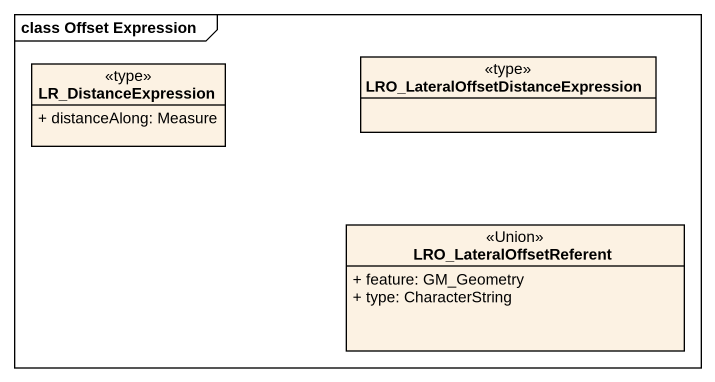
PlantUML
@startuml
mainframe class Offset Expression
hide circle
hide empty members
skinparam classAttributeIconSize 0
class LR_DistanceExpression <<type>> {
  + distanceAlong: Measure
}
class "LRO_LateralOffsetDistanceExpression" as LRO_LateralOffsetDistanceExp <<type>>
class LRO_LateralOffsetReferent <<Union>> {
  + feature: GM_Geometry
  + type: CharacterString
}
@enduml
